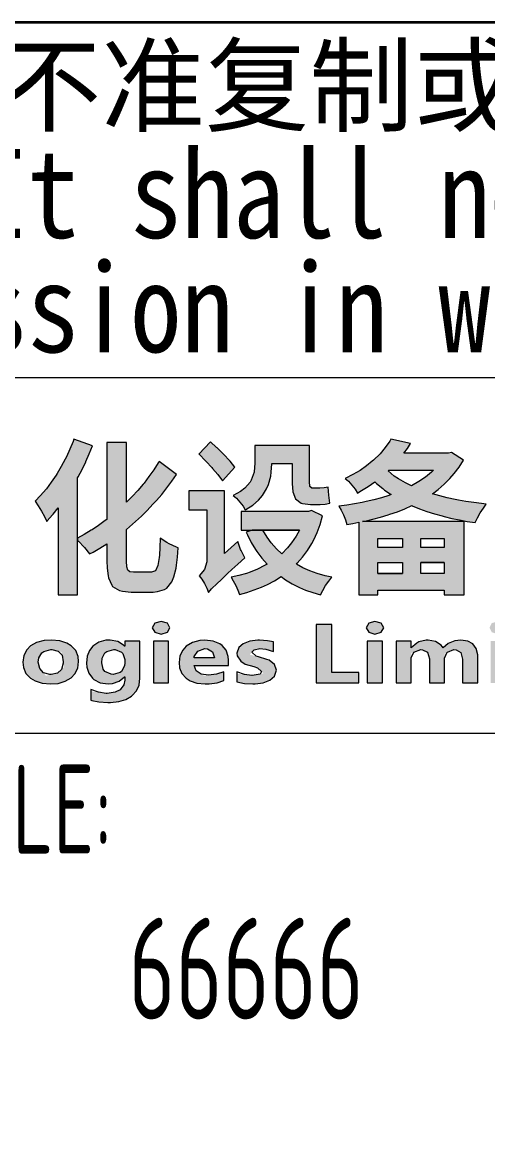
# Model space of a CAD drawing. Header units: millimetres. Extents: x 5765 to 6606, y -201 to 393.
# Drawn here: x 6503.8 to 6522.14, y -157.05 to -113.54 of the extents above; entities that cross this region are included whole.
import ezdxf
from ezdxf.enums import TextEntityAlignment as Align

# ---------------------------------------------------------------- set-up
doc = ezdxf.new("R2010")
doc.units = ezdxf.units.MM
for name, color, linetype, lineweight in [('1粗实线', 7, 'Continuous', 35), ('7文本', 2, 'Continuous', 13), ('8标注', 3, 'Continuous', 13), ('9图表', 4, 'Continuous', 13)]:
    doc.layers.add(name, color=color, linetype=linetype, lineweight=lineweight)
doc.layers.add('LOGO 1', color=7, linetype='Continuous', true_color=0x1e2380)
doc.styles.add('lanpec', font='bpec_e.shx', dxfattribs={"width": 0.75, "bigfont": 'hztxt.shx'})
doc.styles.add('黑体', font='simhei.ttf', dxfattribs={"width": 1.5})

# ---------------------------------------------------------------- blocks, each defined once
blk = doc.blocks.new('蓝滨LOGO')
at = {"layer": 'LOGO 1'}
h = blk.add_hatch(color=256, dxfattribs=at)
h.dxf.hatch_style = 1
h.paths.add_polyline_path([(50.983, 8.806), (51.004, 8.847), (51.159, 9.136), (51.303, 9.431), (51.308, 9.451), (51.442, 9.751), (51.566, 10.055), (50.838, 10.318), (50.808, 10.231), (50.678, 9.926), (50.539, 9.627), (50.493, 9.534), (50.338, 9.245), (50.173, 8.966), (50.131, 8.904), (49.946, 8.63), (49.755, 8.372), (49.739, 8.357), (49.522, 8.099), (49.311, 7.877), (49.424, 7.701), (49.558, 7.485), (49.677, 7.273), (49.765, 7.087), (49.78, 7.103), (49.997, 7.34), (50.018, 7.366), (50.219, 7.624), (50.219, 4.197), (50.983, 4.197), (50.983, 6.339), (50.978, 6.421)])
h.paths.add_polyline_path([(53.259, 7.077), (53.492, 7.294), (53.719, 7.521), (53.946, 7.758), (54.085, 7.908), (54.292, 8.15), (54.493, 8.403), (54.689, 8.667), (54.875, 8.935), (54.188, 9.446), (54.157, 9.389), (53.977, 9.116), (53.791, 8.852), (53.595, 8.594), (53.559, 8.553), (53.347, 8.305), (53.13, 8.068), (52.908, 7.841), (52.908, 10.194), (52.129, 10.194), (52.129, 7.165), (52.067, 7.118), (51.809, 6.927), (51.556, 6.757), (51.52, 6.736), (51.246, 6.571), (50.978, 6.421), (50.983, 6.339), (51.019, 6.303), (51.246, 6.07), (51.257, 6.06), (51.453, 5.802), (51.592, 5.874), (51.86, 6.034), (52.129, 6.205), (52.129, 5.534), (52.139, 5.25), (52.181, 4.945), (52.201, 4.857), (52.33, 4.568), (52.361, 4.527), (52.624, 4.367), (52.753, 4.336), (53.084, 4.305), (53.961, 4.305), (54.132, 4.321), (54.405, 4.403), (54.488, 4.455), (54.689, 4.708), (54.772, 4.904), (54.854, 5.25), (54.875, 5.363), (54.911, 5.683), (54.942, 6.05), (54.875, 6.07), (54.581, 6.199), (54.488, 6.251), (54.235, 6.421), (54.219, 6.06), (54.199, 5.761), (54.188, 5.663), (54.142, 5.353), (54.044, 5.141), (53.889, 5.084), (53.182, 5.084), (53.037, 5.105), (52.955, 5.162), (52.919, 5.291), (52.908, 5.523), (52.908, 6.772), (53.022, 6.87)])
h = blk.add_hatch(color=256, dxfattribs=at)
h.dxf.hatch_style = 1
h.paths.add_polyline_path([(56.769, 8.29), (55.355, 8.29), (55.355, 7.547), (56.072, 7.547), (56.072, 5.585), (56.067, 5.492), (55.974, 5.188), (55.768, 4.945), (55.871, 4.811), (55.979, 4.635), (56.072, 4.45), (56.129, 4.29), (56.248, 4.424), (56.47, 4.646), (56.625, 4.79), (56.883, 5.033), (57.053, 5.188), (57.285, 5.399), (57.559, 5.652), (57.414, 5.946), (57.399, 5.983), (57.285, 6.292), (56.769, 5.817)])
h.paths.add_polyline_path([(56.738, 9.72), (56.702, 9.756), (56.47, 9.978), (56.444, 9.998), (56.212, 10.215), (55.752, 9.735), (55.778, 9.714), (56.005, 9.482), (56.041, 9.441), (56.263, 9.209), (56.294, 9.172), (56.506, 8.93), (56.687, 8.687), (57.172, 9.224), (56.986, 9.456), (56.96, 9.482)])
h.paths.add_polyline_path([(58.602, 9.023), (58.622, 9.353), (58.622, 9.363), (59.427, 9.363), (59.427, 8.667), (59.427, 8.579), (59.458, 8.254), (59.562, 7.97), (59.784, 7.799), (59.83, 7.784), (60.145, 7.748), (60.527, 7.748), (60.728, 7.758), (60.904, 7.799), (60.873, 8.114), (60.847, 8.439), (60.687, 8.409), (60.517, 8.393), (60.202, 8.393), (60.124, 8.46), (60.109, 8.661), (60.109, 10.081), (57.956, 10.081), (57.956, 9.379), (57.956, 9.374), (57.931, 9.038), (57.925, 9.018), (57.817, 8.708), (57.776, 8.636), (57.559, 8.393), (57.399, 8.269), (57.105, 8.104), (57.229, 7.996), (57.363, 7.846), (57.492, 7.681), (57.58, 7.547), (57.6, 7.552), (57.879, 7.727), (58.106, 7.923), (58.261, 8.104), (58.421, 8.372), (58.498, 8.543), (58.581, 8.863)])
h.paths.add_polyline_path([(60.625, 7.304), (60.191, 7.51), (60.073, 7.479), (57.425, 7.479), (57.425, 6.746), (57.858, 6.746), (59.716, 6.746), (59.582, 6.509), (59.402, 6.241), (59.236, 6.039), (59.014, 5.807), (58.808, 6.003), (58.596, 6.246), (58.442, 6.468), (58.276, 6.746), (57.858, 6.746), (57.611, 6.659), (57.662, 6.55), (57.812, 6.256), (57.982, 5.983), (58.039, 5.905), (58.23, 5.642), (58.442, 5.399), (58.343, 5.343), (58.065, 5.203), (57.776, 5.084), (57.626, 5.033), (57.332, 4.95), (57.022, 4.883), (57.11, 4.739), (57.203, 4.563), (57.285, 4.377), (57.347, 4.207), (57.636, 4.29), (57.936, 4.388), (58.22, 4.496), (58.452, 4.599), (58.731, 4.744), (58.994, 4.909), (59.159, 4.79), (59.427, 4.625), (59.711, 4.486), (59.949, 4.382), (60.238, 4.279), (60.547, 4.191), (60.635, 4.367), (60.744, 4.558), (60.867, 4.733), (60.986, 4.883), (60.723, 4.945), (60.413, 5.033), (60.119, 5.141), (59.845, 5.26), (59.593, 5.399), (59.629, 5.435), (59.835, 5.673), (60.031, 5.936), (60.202, 6.22), (60.279, 6.365), (60.408, 6.654), (60.527, 6.963)])
h = blk.add_hatch(color=256, dxfattribs=at)
h.dxf.hatch_style = 1
h.paths.add_polyline_path([(64.945, 8.171), (65.167, 8.341), (65.405, 8.548), (65.632, 8.77), (65.797, 8.966), (65.993, 9.224), (66.163, 9.503), (65.694, 9.802), (65.575, 9.771), (63.825, 9.771), (63.959, 9.957), (64.088, 10.148), (63.314, 10.318), (63.268, 10.241), (63.092, 9.993), (62.886, 9.745), (62.633, 9.503), (62.581, 9.456), (62.354, 9.271), (62.096, 9.095), (61.817, 8.93), (61.513, 8.78), (61.642, 8.667), (61.776, 8.517), (61.9, 8.352), (61.993, 8.202), (62.086, 8.259), (62.349, 8.419), (62.416, 8.46), (62.674, 8.641), (62.741, 8.584), (62.989, 8.378), (63.066, 8.321), (63.324, 8.14), (63.232, 8.109), (62.942, 8.016), (62.643, 7.934), (62.333, 7.867), (62.179, 7.836), (61.879, 7.779), (61.575, 7.727), (61.265, 7.686), (61.353, 7.531), (61.44, 7.34), (61.523, 7.144), (61.575, 6.963), (61.817, 7.005), (62.049, 7.051), (62.049, 4.191), (62.798, 4.191), (62.798, 4.377), (65.405, 4.377), (65.405, 4.197), (66.194, 4.197), (66.194, 7.077), (62.189, 7.077), (62.302, 7.097), (62.607, 7.175), (62.906, 7.252), (63.201, 7.34), (63.273, 7.366), (63.567, 7.464), (63.856, 7.583), (64.14, 7.707), (64.155, 7.701), (64.434, 7.583), (64.728, 7.479), (65.023, 7.381), (65.327, 7.299), (65.41, 7.273), (65.709, 7.206), (66.008, 7.144), (66.318, 7.087), (66.628, 7.041), (66.721, 7.227), (66.829, 7.423), (66.953, 7.608), (67.067, 7.768), (66.881, 7.784), (66.571, 7.825), (66.267, 7.872), (65.967, 7.923), (65.838, 7.949), (65.528, 8.011), (65.234, 8.089)])
h.paths.add_polyline_path([(64.124, 8.486), (63.882, 8.605), (63.613, 8.76), (63.443, 8.873), (63.206, 9.074), (63.232, 9.1), (64.992, 9.1), (64.909, 9.023), (64.677, 8.832), (64.414, 8.651)], flags=16)
h.paths.add_polyline_path([(63.763, 6.416), (63.763, 6.055), (62.798, 6.055), (62.798, 6.416)], flags=16)
h.paths.add_polyline_path([(64.496, 6.416), (65.405, 6.416), (65.405, 6.055), (64.496, 6.055)], flags=16)
h.paths.add_polyline_path([(63.763, 5.461), (63.763, 5.038), (62.798, 5.038), (62.798, 5.461)], flags=16)
h.paths.add_polyline_path([(64.496, 5.461), (65.405, 5.461), (65.405, 5.038), (64.496, 5.038)], flags=16)
h = blk.add_hatch(color=256, dxfattribs=at)
h.dxf.hatch_style = 1
h.paths.add_polyline_path([(35.09, 2.63), (35.913, 2.63), (35.913, 3.024), (33.659, 3.024), (33.659, 2.63), (34.482, 2.63), (34.482, 0.726), (35.09, 0.726)])
h.paths.add_polyline_path([(36.724, 1.413), (38.065, 1.413), (38.065, 1.616), (38.054, 1.762), (37.975, 2.01), (37.828, 2.202), (37.727, 2.269), (37.468, 2.371), (37.141, 2.404), (36.938, 2.393), (36.656, 2.314), (36.42, 2.168), (36.273, 2.01), (36.161, 1.785), (36.127, 1.526), (36.149, 1.323), (36.239, 1.097), (36.397, 0.906), (36.555, 0.804), (36.825, 0.714), (37.163, 0.692), (37.31, 0.692), (37.637, 0.726), (37.896, 0.816), (37.896, 1.165), (37.885, 1.165), (37.614, 1.064), (37.097, 1.008), (36.803, 1.199)])
h.paths.add_polyline_path([(37.189, 2.096), (37.445, 1.954), (37.513, 1.717), (36.693, 1.717), (36.87, 1.976)], flags=16)
h.paths.add_polyline_path([(39.622, 2.057), (40.003, 1.92), (40.003, 2.337), (39.823, 2.382), (39.473, 2.404), (39.169, 2.382), (38.887, 2.303), (38.651, 2.168), (38.482, 1.999), (38.369, 1.773), (38.335, 1.503), (38.358, 1.334), (38.448, 1.109), (38.628, 0.917), (38.786, 0.816), (39.056, 0.714), (39.383, 0.692), (39.394, 0.692), (39.732, 0.714), (39.992, 0.793), (39.992, 1.176), (39.823, 1.097), (39.432, 1.037), (39.03, 1.22), (38.916, 1.637), (39.158, 1.971)])
h.paths.add_polyline_path([(40.42, 0.726), (41.017, 0.726), (41.017, 1.661), (41.017, 1.896), (41.463, 2.063), (41.693, 1.92), (41.761, 1.661), (41.761, 0.726), (42.358, 0.726), (42.358, 1.852), (42.29, 2.089), (42.155, 2.269), (41.941, 2.371), (41.659, 2.404), (41.501, 2.393), (41.242, 2.303), (41.017, 2.113), (41.017, 3.159), (40.42, 3.159)])
h.paths.add_polyline_path([(42.876, 0.726), (43.473, 0.726), (43.473, 1.661), (43.473, 1.896), (43.942, 2.072), (44.161, 1.897), (44.228, 1.638), (44.228, 0.726), (44.825, 0.726), (44.825, 1.728), (44.814, 1.841), (44.758, 2.089), (44.623, 2.269), (44.42, 2.371), (44.138, 2.404), (43.935, 2.393), (43.676, 2.292), (43.473, 2.111), (43.473, 2.371), (42.876, 2.371)])
h.paths.add_polyline_path([(45.355, 2.021), (45.242, 1.807), (45.209, 1.537), (45.231, 1.334), (45.332, 1.097), (45.501, 0.917), (45.693, 0.804), (45.963, 0.714), (46.301, 0.692), (46.583, 0.703), (46.876, 0.793), (47.113, 0.928), (47.259, 1.086), (47.372, 1.3), (47.406, 1.571), (47.383, 1.762), (47.293, 1.999), (47.113, 2.179), (46.932, 2.292), (46.662, 2.382), (46.324, 2.404), (46.042, 2.393), (45.749, 2.314), (45.513, 2.179)])
h.paths.add_polyline_path([(45.98, 1.954), (46.33, 2.048), (46.731, 1.939), (46.833, 1.351), (46.572, 1.109), (46.122, 1.011), (45.862, 1.289), (45.798, 1.657)], flags=16)
h.paths.add_polyline_path([(48.42, 3.159), (47.823, 3.159), (47.823, 0.726), (48.42, 0.726)])
h.paths.add_polyline_path([(49.13, 0.917), (49.31, 0.804), (49.592, 0.714), (49.918, 0.692), (50.211, 0.703), (50.493, 0.793), (50.73, 0.928), (50.876, 1.086), (50.989, 1.3), (51.023, 1.571), (51, 1.762), (50.91, 1.999), (50.73, 2.179), (50.561, 2.292), (50.279, 2.382), (49.952, 2.404), (49.659, 2.393), (49.366, 2.314), (49.13, 2.179), (48.983, 2.021), (48.87, 1.807), (48.825, 1.537), (48.848, 1.334), (48.949, 1.097)])
h.paths.add_polyline_path([(49.49, 1.289), (49.416, 1.632), (49.592, 1.949), (49.946, 2.049), (50.348, 1.939), (50.45, 1.351), (50.189, 1.109), (49.736, 1.006)], flags=16)
h.paths.add_polyline_path([(53.434, 0.906), (53.434, 2.371), (52.837, 2.371), (52.837, 2.168), (52.825, 2.168), (52.792, 2.213), (52.566, 2.359), (52.262, 2.404), (52.093, 2.404), (51.811, 2.326), (51.586, 2.168), (51.451, 1.999), (51.361, 1.773), (51.327, 1.503), (51.338, 1.345), (51.417, 1.109), (51.563, 0.906), (51.62, 0.861), (51.868, 0.726), (52.183, 0.692), (52.352, 0.703), (52.623, 0.793), (52.825, 0.962), (52.862, 0.962), (52.779, 0.52), (52.465, 0.354), (52.126, 0.305), (51.507, 0.397), (51.507, 0.049), (51.541, 0.038), (51.823, -0.018), (52.172, -0.041), (52.273, -0.041), (52.6, -0.007), (52.882, 0.072), (53.107, 0.207), (53.13, 0.23), (53.299, 0.41), (53.4, 0.635)])
h.paths.add_polyline_path([(52.348, 1.045), (52.007, 1.2), (51.91, 1.625), (52.082, 1.953), (52.436, 2.052), (52.748, 1.916), (52.882, 1.514), (52.696, 1.142)], flags=16)
h.paths.add_polyline_path([(53.963, 0.726), (54.561, 0.726), (54.561, 2.371), (53.963, 2.371)])
h.paths.add_polyline_path([(54.268, 3.148), (54.02, 3.08), (53.918, 2.9), (54.02, 2.72), (54.268, 2.641), (54.516, 2.72), (54.617, 2.9), (54.516, 3.08)])
h.paths.add_polyline_path([(55.564, 1.413), (56.916, 1.413), (56.916, 1.616), (56.904, 1.762), (56.825, 2.01), (56.668, 2.202), (56.578, 2.269), (56.318, 2.371), (55.992, 2.404), (55.789, 2.393), (55.507, 2.314), (55.259, 2.168), (55.124, 2.01), (55.011, 1.785), (54.978, 1.526), (54.989, 1.323), (55.079, 1.097), (55.248, 0.906), (55.406, 0.804), (55.676, 0.714), (56.003, 0.692), (56.161, 0.692), (56.476, 0.726), (56.735, 0.816), (56.735, 1.165), (56.454, 1.064), (55.952, 1.01), (55.642, 1.199)])
h.paths.add_polyline_path([(55.71, 1.976), (56.041, 2.095), (56.296, 1.954), (56.364, 1.717), (55.546, 1.717)], flags=16)
h.paths.add_polyline_path([(58.549, 0.827), (58.73, 0.985), (58.809, 1.221), (58.73, 1.447), (58.516, 1.616), (58.425, 1.649), (58.099, 1.751), (57.756, 1.837), (57.93, 2.033), (58.254, 2.097), (58.685, 1.965), (58.685, 2.337), (58.459, 2.382), (58.144, 2.404), (58.076, 2.404), (57.761, 2.371), (57.502, 2.269), (57.321, 2.123), (57.254, 1.897), (57.265, 1.785), (57.4, 1.582), (57.58, 1.469), (58.063, 1.324), (58.305, 1.1), (57.846, 1.018), (57.254, 1.086), (57.254, 0.771), (57.547, 0.703), (57.873, 0.692), (57.975, 0.692), (58.29, 0.726)])
h = blk.add_hatch(color=256, dxfattribs=at)
h.dxf.hatch_style = 1
h.paths.add_polyline_path([(62.054, 0.726), (62.054, 1.131), (60.983, 1.131), (60.983, 3.024), (60.375, 3.024), (60.375, 0.726)])
h.paths.add_polyline_path([(62.978, 2.371), (62.38, 2.371), (62.38, 0.726), (62.978, 0.726)])
h.paths.add_polyline_path([(62.685, 2.641), (62.933, 2.72), (63.034, 2.9), (62.933, 3.08), (62.685, 3.148), (62.437, 3.08), (62.335, 2.9), (62.437, 2.72)])
h.paths.add_polyline_path([(63.518, 0.726), (64.116, 0.726), (64.116, 1.638), (64.116, 1.904), (64.513, 2.054), (64.758, 1.931), (64.826, 1.672), (64.826, 0.726), (65.423, 0.726), (65.423, 1.649), (65.423, 1.882), (65.522, 1.925), (65.524, 1.931), (65.535, 1.931), (65.837, 2.062), (66.065, 1.92), (66.133, 1.661), (66.133, 0.726), (66.73, 0.726), (66.73, 1.83), (66.673, 2.078), (66.538, 2.269), (66.335, 2.371), (66.065, 2.404), (65.828, 2.382), (65.569, 2.28), (65.366, 2.1), (65.288, 2.213), (65.073, 2.359), (64.78, 2.404), (64.702, 2.404), (64.409, 2.337), (64.33, 2.292), (64.116, 2.111), (64.116, 2.371), (63.518, 2.371)])
h.paths.add_polyline_path([(67.834, 2.371), (67.237, 2.371), (67.237, 0.726), (67.834, 0.726)])
h.paths.add_polyline_path([(67.541, 2.641), (67.789, 2.72), (67.879, 2.9), (67.789, 3.08), (67.541, 3.148), (67.282, 3.08), (67.192, 2.9), (67.282, 2.72)])
h.paths.add_polyline_path([(69.107, 2.01), (69.569, 2.01), (69.569, 2.371), (69.107, 2.371), (69.107, 2.866), (68.51, 2.731), (68.51, 2.371), (68.172, 2.371), (68.172, 2.01), (68.51, 2.01), (68.51, 1.233), (68.544, 1.03), (68.657, 0.838), (68.871, 0.726), (69.164, 0.692), (69.299, 0.692), (69.569, 0.748), (69.569, 1.109), (69.231, 1.015), (69.107, 1.323)])
h.paths.add_polyline_path([(69.817, 1.526), (69.84, 1.323), (69.93, 1.097), (70.088, 0.906), (70.245, 0.804), (70.516, 0.714), (70.854, 0.692), (71, 0.692), (71.327, 0.726), (71.586, 0.816), (71.586, 1.165), (71.575, 1.165), (71.304, 1.064), (70.788, 1.008), (70.493, 1.199), (70.414, 1.413), (71.755, 1.413), (71.755, 1.616), (71.744, 1.762), (71.665, 2.01), (71.519, 2.202), (71.417, 2.269), (71.158, 2.371), (70.831, 2.404), (70.628, 2.393), (70.347, 2.314), (70.11, 2.168), (69.964, 2.01), (69.851, 1.785)])
h.paths.add_polyline_path([(70.561, 1.976), (70.88, 2.096), (71.135, 1.954), (71.203, 1.717), (70.383, 1.717)], flags=16)
h.paths.add_polyline_path([(72.037, 1.345), (72.116, 1.097), (72.262, 0.906), (72.319, 0.849), (72.566, 0.726), (72.882, 0.692), (73.04, 0.703), (73.31, 0.782), (73.535, 0.972), (73.535, 0.726), (74.133, 0.726), (74.133, 3.159), (73.535, 3.159), (73.535, 2.179), (73.524, 2.179), (73.49, 2.213), (73.276, 2.359), (72.961, 2.404), (72.803, 2.404), (72.521, 2.314), (72.285, 2.168), (72.161, 2.01), (72.059, 1.773), (72.026, 1.514)])
h.paths.add_polyline_path([(73.135, 2.052), (73.451, 1.914), (73.584, 1.515), (73.392, 1.151), (73.053, 1.042), (72.705, 1.2), (72.613, 1.622), (72.788, 1.954)], flags=16)
at = {"color": 164, "lineweight": 0}
for points in [[(50.838, 10.318), (50.808, 10.231), (50.678, 9.926), (50.539, 9.627), (50.493, 9.534), (50.338, 9.245), (50.173, 8.966), (50.131, 8.904), (49.946, 8.63), (49.755, 8.372), (49.739, 8.357), (49.522, 8.099), (49.311, 7.877), (49.424, 7.701)], [(50.219, 7.624), (50.219, 4.197), (50.983, 4.197), (50.983, 6.339), (50.978, 6.421), (50.983, 8.806), (51.004, 8.847), (51.159, 9.136), (51.303, 9.431), (51.308, 9.451), (51.442, 9.751), (51.566, 10.055), (50.838, 10.318)], [(52.908, 10.194), (52.129, 10.194), (52.129, 7.165), (52.067, 7.118), (51.809, 6.927), (51.556, 6.757), (51.52, 6.736), (51.246, 6.571), (50.978, 6.421), (50.983, 6.339), (51.019, 6.303)], [(52.908, 7.841), (52.908, 10.194)], [(60.109, 10.081), (57.956, 10.081), (57.956, 9.379), (57.956, 9.374)], [(60.202, 8.393), (60.124, 8.46), (60.109, 8.661), (60.109, 10.081)], [(63.314, 10.318), (63.268, 10.241), (63.092, 9.993), (62.886, 9.745)], [(63.825, 9.771), (63.959, 9.957), (64.088, 10.148), (63.314, 10.318)], [(62.886, 9.745), (62.633, 9.503), (62.581, 9.456), (62.354, 9.271), (62.096, 9.095), (61.817, 8.93), (61.513, 8.78), (61.642, 8.667)], [(65.694, 9.802), (65.575, 9.771), (63.825, 9.771)], [(65.993, 9.224), (66.163, 9.503), (65.694, 9.802)], [(54.188, 9.446), (54.157, 9.389), (53.977, 9.116), (53.791, 8.852), (53.595, 8.594), (53.559, 8.553), (53.347, 8.305), (53.13, 8.068), (52.908, 7.841)], [(53.946, 7.758), (54.085, 7.908), (54.292, 8.15), (54.493, 8.403), (54.689, 8.667), (54.875, 8.935), (54.188, 9.446)], [(57.956, 9.374), (57.931, 9.038), (57.925, 9.018), (57.817, 8.708), (57.776, 8.636), (57.559, 8.393), (57.399, 8.269), (57.105, 8.104), (57.229, 7.996), (57.363, 7.846), (57.492, 7.681), (57.58, 7.547), (57.6, 7.552), (57.879, 7.727), (58.106, 7.923), (58.261, 8.104), (58.421, 8.372), (58.498, 8.543), (58.581, 8.863), (58.602, 9.023), (58.622, 9.353), (58.622, 9.363), (59.427, 9.363)], [(59.427, 9.363), (59.427, 8.667), (59.427, 8.579), (59.458, 8.254)], [(64.14, 7.707), (64.155, 7.701), (64.434, 7.583), (64.728, 7.479), (65.023, 7.381), (65.327, 7.299), (65.41, 7.273), (65.709, 7.206), (66.008, 7.144), (66.318, 7.087), (66.628, 7.041), (66.721, 7.227), (66.829, 7.423), (66.953, 7.608), (67.067, 7.768), (66.881, 7.784), (66.571, 7.825), (66.267, 7.872), (65.967, 7.923), (65.838, 7.949), (65.528, 8.011), (65.234, 8.089), (64.945, 8.171), (65.167, 8.341), (65.405, 8.548), (65.632, 8.77), (65.797, 8.966), (65.993, 9.224)], [(64.124, 8.486), (63.882, 8.605), (63.613, 8.76), (63.443, 8.873), (63.206, 9.074), (63.232, 9.1), (64.992, 9.1)], [(64.992, 9.1), (64.909, 9.023), (64.677, 8.832), (64.414, 8.651), (64.124, 8.486)], [(56.769, 8.29), (55.355, 8.29), (55.355, 7.547), (56.072, 7.547), (56.072, 5.585), (56.067, 5.492), (55.974, 5.188), (55.768, 4.945), (55.871, 4.811), (55.979, 4.635), (56.072, 4.45), (56.129, 4.29), (56.248, 4.424), (56.47, 4.646), (56.625, 4.79), (56.883, 5.033), (57.053, 5.188), (57.285, 5.399), (57.559, 5.652)], [(56.769, 5.817), (56.769, 8.29)], [(59.458, 8.254), (59.562, 7.97), (59.784, 7.799), (59.83, 7.784), (60.145, 7.748), (60.527, 7.748), (60.728, 7.758), (60.904, 7.799), (60.873, 8.114), (60.847, 8.439)], [(60.847, 8.439), (60.687, 8.409), (60.517, 8.393), (60.202, 8.393)], [(62.989, 8.378), (63.066, 8.321), (63.324, 8.14), (63.232, 8.109), (62.942, 8.016), (62.643, 7.934), (62.333, 7.867), (62.179, 7.836), (61.879, 7.779), (61.575, 7.727)], [(61.642, 8.667), (61.776, 8.517), (61.9, 8.352), (61.993, 8.202), (62.086, 8.259), (62.349, 8.419), (62.416, 8.46), (62.674, 8.641)], [(62.674, 8.641), (62.741, 8.584), (62.989, 8.378)], [(49.424, 7.701), (49.558, 7.485), (49.677, 7.273), (49.765, 7.087), (49.78, 7.103), (49.997, 7.34), (50.018, 7.366), (50.219, 7.624)], [(53.182, 5.084), (53.037, 5.105), (52.955, 5.162), (52.919, 5.291), (52.908, 5.523), (52.908, 6.772), (53.022, 6.87), (53.259, 7.077), (53.492, 7.294), (53.719, 7.521), (53.946, 7.758)], [(60.191, 7.51), (60.073, 7.479), (57.425, 7.479), (57.425, 6.746), (57.858, 6.746), (59.716, 6.746), (59.582, 6.509), (59.402, 6.241), (59.236, 6.039), (59.014, 5.807)], [(59.835, 5.673), (60.031, 5.936), (60.202, 6.22), (60.279, 6.365), (60.408, 6.654), (60.527, 6.963), (60.625, 7.304), (60.191, 7.51)], [(61.575, 7.727), (61.265, 7.686), (61.353, 7.531), (61.44, 7.34), (61.523, 7.144), (61.575, 6.963), (61.817, 7.005), (62.049, 7.051)], [(66.194, 7.077), (62.189, 7.077), (62.302, 7.097), (62.607, 7.175), (62.906, 7.252), (63.201, 7.34), (63.273, 7.366), (63.567, 7.464), (63.856, 7.583), (64.14, 7.707)], [(62.049, 7.051), (62.049, 4.191), (62.798, 4.191), (62.798, 4.377), (65.405, 4.377)], [(65.405, 4.377), (65.405, 4.197), (66.194, 4.197), (66.194, 7.077)], [(57.858, 6.746), (57.611, 6.659), (57.662, 6.55), (57.812, 6.256), (57.982, 5.983), (58.039, 5.905), (58.23, 5.642), (58.442, 5.399), (58.343, 5.343), (58.065, 5.203), (57.776, 5.084), (57.626, 5.033), (57.332, 4.95), (57.022, 4.883), (57.11, 4.739), (57.203, 4.563), (57.285, 4.377), (57.347, 4.207), (57.636, 4.29), (57.936, 4.388), (58.22, 4.496), (58.452, 4.599), (58.731, 4.744), (58.994, 4.909)], [(59.014, 5.807), (58.808, 6.003), (58.596, 6.246), (58.442, 6.468), (58.276, 6.746), (59.716, 6.746), (57.858, 6.746)], [(51.019, 6.303), (51.246, 6.07), (51.257, 6.06), (51.453, 5.802), (51.592, 5.874), (51.86, 6.034), (52.129, 6.205)], [(52.129, 6.205), (52.129, 5.534), (52.139, 5.25), (52.181, 4.945)], [(52.181, 4.945), (52.201, 4.857), (52.33, 4.568), (52.361, 4.527), (52.624, 4.367), (52.753, 4.336), (53.084, 4.305), (53.961, 4.305), (54.132, 4.321), (54.405, 4.403), (54.488, 4.455), (54.689, 4.708), (54.772, 4.904), (54.854, 5.25), (54.875, 5.363), (54.911, 5.683), (54.942, 6.05), (54.875, 6.07), (54.581, 6.199), (54.488, 6.251), (54.235, 6.421)], [(54.235, 6.421), (54.219, 6.06), (54.199, 5.761), (54.188, 5.663), (54.142, 5.353), (54.044, 5.141), (53.889, 5.084), (53.182, 5.084)], [(57.285, 6.292), (56.769, 5.817)], [(57.559, 5.652), (57.414, 5.946), (57.399, 5.983), (57.285, 6.292)], [(62.798, 6.055), (62.798, 6.416), (63.763, 6.416)], [(63.763, 6.416), (63.763, 6.055)], [(64.496, 6.055), (64.496, 6.416)], [(65.405, 6.416), (65.405, 6.055), (64.496, 6.055)], [(64.496, 6.416), (65.405, 6.416)], [(60.723, 4.945), (60.413, 5.033), (60.119, 5.141), (59.845, 5.26), (59.593, 5.399), (59.629, 5.435), (59.835, 5.673)], [(63.763, 6.055), (62.798, 6.055)], [(63.763, 5.461), (63.763, 5.038), (62.798, 5.038), (63.763, 5.038)], [(63.763, 5.038), (62.798, 5.038), (62.798, 5.461), (63.763, 5.461)], [(64.496, 5.038), (64.496, 5.461), (65.405, 5.461), (64.496, 5.461)], [(64.496, 5.461), (65.405, 5.461), (65.405, 5.038), (64.496, 5.038)], [(58.994, 4.909), (59.159, 4.79), (59.427, 4.625), (59.711, 4.486), (59.949, 4.382), (60.238, 4.279), (60.547, 4.191), (60.635, 4.367), (60.744, 4.558), (60.867, 4.733), (60.986, 4.883), (60.723, 4.945)], [(58.994, 4.909), (59.159, 4.79), (59.427, 4.625), (59.711, 4.486), (59.949, 4.382), (60.238, 4.279), (60.547, 4.191), (60.635, 4.367), (60.744, 4.558), (60.867, 4.733), (60.986, 4.883), (60.723, 4.945)]]:
    blk.add_lwpolyline(points, dxfattribs=at)
blk.add_lwpolyline([(56.212, 10.215), (55.752, 9.735), (55.778, 9.714), (56.005, 9.482), (56.041, 9.441), (56.263, 9.209), (56.294, 9.172), (56.506, 8.93), (56.687, 8.687), (57.172, 9.224), (56.986, 9.456), (56.96, 9.482), (56.738, 9.72), (56.702, 9.756), (56.47, 9.978), (56.444, 9.998)], close=True, dxfattribs=at)
at = {"layer": 'LOGO 1', "color": 164, "lineweight": 0}
for points in [[(54.268, 3.148), (54.02, 3.08), (53.918, 2.9), (54.02, 2.72), (54.268, 2.641), (54.516, 2.72), (54.617, 2.9), (54.516, 3.08)], [(62.685, 3.148), (62.437, 3.08), (62.335, 2.9), (62.437, 2.72), (62.685, 2.641), (62.933, 2.72), (63.034, 2.9), (62.933, 3.08)], [(60.983, 3.024), (60.375, 3.024), (60.375, 0.726), (62.054, 0.726), (62.054, 1.131), (60.983, 1.131)], [(54.561, 2.371), (53.963, 2.371), (53.963, 0.726), (54.561, 0.726)], [(62.978, 2.371), (62.38, 2.371), (62.38, 0.726), (62.978, 0.726)]]:
    blk.add_lwpolyline(points, close=True, dxfattribs=at)
for points in [[(49.13, 2.179), (48.983, 2.021), (48.87, 1.807), (48.825, 1.537), (48.848, 1.334), (48.949, 1.097), (49.13, 0.917), (49.31, 0.804), (49.592, 0.714), (49.918, 0.692), (50.211, 0.703), (50.493, 0.793), (50.73, 0.928)], [(49.952, 2.404), (49.659, 2.393), (49.366, 2.314), (49.13, 2.179)], [(50.73, 0.928), (50.876, 1.086), (50.989, 1.3), (51.023, 1.571), (51, 1.762), (50.91, 1.999), (50.73, 2.179), (50.561, 2.292), (50.279, 2.382), (49.952, 2.404)], [(52.262, 2.404), (52.093, 2.404), (51.811, 2.326), (51.586, 2.168)], [(52.825, 2.168), (52.792, 2.213), (52.566, 2.359), (52.262, 2.404)], [(53.434, 2.371), (52.837, 2.371), (52.837, 2.168), (52.825, 2.168)], [(53.13, 0.23), (53.299, 0.41), (53.4, 0.635), (53.434, 0.906), (53.434, 2.371)], [(55.992, 2.404), (55.789, 2.393), (55.507, 2.314), (55.259, 2.168)], [(56.916, 1.616), (56.904, 1.762), (56.825, 2.01), (56.668, 2.202), (56.578, 2.269), (56.318, 2.371), (55.992, 2.404)], [(58.144, 2.404), (58.076, 2.404), (57.761, 2.371), (57.502, 2.269), (57.321, 2.123)], [(58.155, 2.078), (58.392, 2.055), (58.685, 1.965), (58.685, 2.337), (58.459, 2.382), (58.144, 2.404)], [(64.116, 2.371), (63.518, 2.371), (63.518, 0.726), (64.116, 0.726), (64.116, 1.638), (64.116, 1.706), (64.217, 1.931), (64.217, 1.942), (64.488, 2.044)], [(64.78, 2.404), (64.702, 2.404), (64.409, 2.337), (64.33, 2.292), (64.116, 2.111), (64.116, 2.111)], [(64.116, 2.111), (64.116, 2.371)], [(65.366, 2.1), (65.288, 2.213), (65.073, 2.359), (64.78, 2.404)], [(66.065, 2.404), (65.828, 2.382), (65.569, 2.28), (65.366, 2.1)], [(66.673, 2.078), (66.538, 2.269), (66.335, 2.371), (66.065, 2.404)], [(49.941, 1.052), (49.885, 1.052), (49.637, 1.12), (49.49, 1.289), (49.434, 1.548), (49.456, 1.706), (49.569, 1.909), (49.648, 1.965), (49.93, 2.044)], [(49.93, 2.044), (49.963, 2.044), (50.211, 1.976), (50.369, 1.818), (50.414, 1.559), (50.414, 1.503), (50.347, 1.255), (50.189, 1.109), (49.941, 1.052)], [(51.586, 2.168), (51.451, 1.999), (51.361, 1.773), (51.327, 1.503), (51.338, 1.345), (51.417, 1.109), (51.563, 0.906), (51.62, 0.861), (51.868, 0.726), (52.183, 0.692), (52.352, 0.703), (52.623, 0.793), (52.825, 0.962), (52.837, 0.962)], [(52.375, 1.052), (52.307, 1.064), (52.059, 1.176), (51.992, 1.266), (51.935, 1.514), (51.947, 1.695), (52.059, 1.909), (52.127, 1.965), (52.409, 2.044)], [(52.409, 2.044), (52.454, 2.044), (52.713, 1.931), (52.758, 1.886), (52.837, 1.649), (52.837, 1.514), (52.825, 1.402), (52.713, 1.176), (52.656, 1.131), (52.375, 1.052)], [(55.259, 2.168), (55.124, 2.01), (55.011, 1.785), (54.978, 1.526), (54.989, 1.323), (55.079, 1.097), (55.248, 0.906)], [(55.564, 1.717), (55.575, 1.762), (55.71, 1.976), (55.71, 1.976), (55.992, 2.078)], [(55.992, 2.078), (56.093, 2.066), (56.296, 1.954), (56.364, 1.717), (55.564, 1.717)], [(57.321, 2.123), (57.254, 1.897), (57.265, 1.785), (57.4, 1.582), (57.58, 1.469), (57.918, 1.368), (58.065, 1.323), (58.223, 1.176), (58.166, 1.075), (57.851, 1.018)], [(58.73, 0.985), (58.809, 1.221), (58.73, 1.447), (58.516, 1.616), (58.425, 1.649), (58.099, 1.751), (58.009, 1.773), (57.84, 1.931), (57.93, 2.033), (58.155, 2.078)], [(64.488, 2.044), (64.555, 2.033), (64.758, 1.931), (64.826, 1.672), (64.826, 0.726), (65.423, 0.726), (65.423, 1.649), (65.423, 1.695), (65.524, 1.931), (65.535, 1.931), (65.795, 2.044)], [(65.795, 2.044), (65.885, 2.033), (66.065, 1.92), (66.133, 1.661), (66.133, 0.726), (66.73, 0.726), (66.73, 1.751), (66.73, 1.83), (66.673, 2.078)], [(65.795, 2.044), (65.885, 2.033), (66.065, 1.92), (66.133, 1.661), (66.133, 0.726), (66.73, 0.726), (66.73, 1.751), (66.73, 1.83), (66.673, 2.078)], [(56.138, 1.03), (55.845, 1.075), (55.642, 1.199), (55.564, 1.413), (56.916, 1.413), (56.916, 1.616)], [(52.837, 0.962), (52.837, 0.827), (52.803, 0.647), (52.656, 0.455), (52.465, 0.354), (52.149, 0.309)], [(55.248, 0.906), (55.406, 0.804), (55.676, 0.714), (56.003, 0.692), (56.161, 0.692), (56.476, 0.726), (56.735, 0.816), (56.735, 1.165)], [(56.735, 1.165), (56.735, 1.165), (56.454, 1.064), (56.138, 1.03)], [(57.851, 1.018), (57.84, 1.018), (57.547, 1.052), (57.254, 1.165)], [(57.254, 1.165), (57.254, 0.771), (57.254, 0.771), (57.547, 0.703), (57.873, 0.692), (57.975, 0.692), (58.29, 0.726), (58.549, 0.827), (58.73, 0.985)], [(52.149, 0.309), (52.104, 0.309), (51.8, 0.354), (51.507, 0.466)], [(51.507, 0.466), (51.507, 0.049), (51.541, 0.038), (51.823, -0.018), (52.172, -0.041), (52.273, -0.041), (52.6, -0.007), (52.882, 0.072), (53.107, 0.207), (53.13, 0.23)]]:
    blk.add_lwpolyline(points, dxfattribs=at)
blk = doc.blocks.new('蓝滨、蓝科总图标题栏模板')
at = {"layer": '1粗实线'}
blk.add_lwpolyline([(-180, 77), (0, 77), (0, 0), (-180, 0)], close=True, dxfattribs=at)
at = {"layer": '9图表'}
for p, q in [((-180, 63, 0), (0, 63, 0)), ((-180, 49, 0), (0, 49, 0))]:
    blk.add_line(p, q, dxfattribs=at)
at = {"layer": '8标注'}
blk.add_blockref('蓝滨LOGO', (-141, 50.25), dxfattribs=at)
at = {"layer": '7文本', "style": 'lanpec'}
for tag, height, width, p in [('设计证书号', 4, 0.7, (-15.5, 45.5, 0)), ('设计签名', 4, 0.75, (-155.5, 38.5)), ('设计日期', 4, 0.75, (-134.5, 38.5)), ('项目编号', 4, 0.75, (-15.5, 38.5, 0)), ('设备名称', 5, 0.75, (-84, 35, 0)), ('校对签名', 4, 0.75, (-155.5, 31.5)), ('校对日期', 4, 0.75, (-134.5, 31.5)), ('产品编号', 4, 0.75, (-15.5, 31.5, 0)), ('位号', 5, 0.75, (-84, 29, 0)), ('审核签名', 4, 0.75, (-155.5, 24.5)), ('审核日期', 4, 0.75, (-134.5, 24.5)), ('设计阶段', 4, 0.75, (-15.5, 24.5, 0)), ('规格型号', 5, 0.75, (-84, 23, 0)), ('标准化签名', 4, 0.75, (-155.5, 17.5)), ('标准化日期', 4, 0.75, (-134.5, 17.5)), ('产品识别码', 4, 0.75, (-15.5, 17.5, 0)), ('第几张', 3, 0.75, (-59, 11.75)), ('共几张', 3, 0.75, (-49, 11.75)), ('批准签名', 4, 0.75, (-155.5, 10.5)), ('批准日期', 4, 0.75, (-134.5, 10.5)), ('图幅', 4, 0.75, (-25.5, 10.5, 0)), ('比例', 4, 0.75, (-5, 10.5, 0)), ('会签签名', 4, 0.75, (-155.5, 3.5)), ('会签日期', 4, 0.75, (-134.5, 3.5)), ('REV', 3, 0.75, (-25.5, 3.5, 0))]:
    blk.add_attdef(tag, text='', height=height, dxfattribs=dict(at, width=width)).set_placement(p, align=Align.MIDDLE_CENTER)
at = {"layer": '7文本', "style": 'lanpec', "width": 0.75}
for tag, p in [('图号', (-107.5, 10.5, 0)), ('文件编号', (-107.5, 3.5))]:
    blk.add_attdef(tag, text='', height=4, dxfattribs=at).set_placement(p, align=Align.MIDDLE_LEFT)
at = {"layer": '9图表', "style": '黑体'}
blk.add_text('本文件产权属LANPEC所有,未经LANPEC书面许可不准复制或转让第三方。', height=3, dxfattribs=at).set_placement((-177, 74.5), align=Align.MIDDLE_LEFT)
at = {"layer": '9图表'}
for s, style, width, p in [('This document is the property of LANPEC. It shall not be reproduced or transfered', '黑体', 0.85, (-177, 70.25)), ("to any other party without LANPEC's permission in written form.", '黑体', 0.85, (-177, 65.75)), ('图纸名称 DRAWING TITLE:', 'lanpec', 0.75, (-123, 46, 0))]:
    blk.add_text(s, height=3.5, dxfattribs=dict(at, style=style, width=width)).set_placement(p, align=Align.MIDDLE_LEFT)

msp = doc.modelspace()

# ---------------------------------------------------------------- block references
at = {"layer": '7文本'}
msp.add_blockref('蓝滨、蓝科总图标题栏模板', (6596.007, -190.537), dxfattribs=at)

# ---------------------------------------------------------------- texts
at = {"layer": '7文本', "style": 'lanpec', "width": 0.75}
msp.add_text('66666', height=4, dxfattribs=at).set_placement((6512.619, -150.811, 0), align=Align.MIDDLE_CENTER)

doc.saveas('drawing.dxf')
